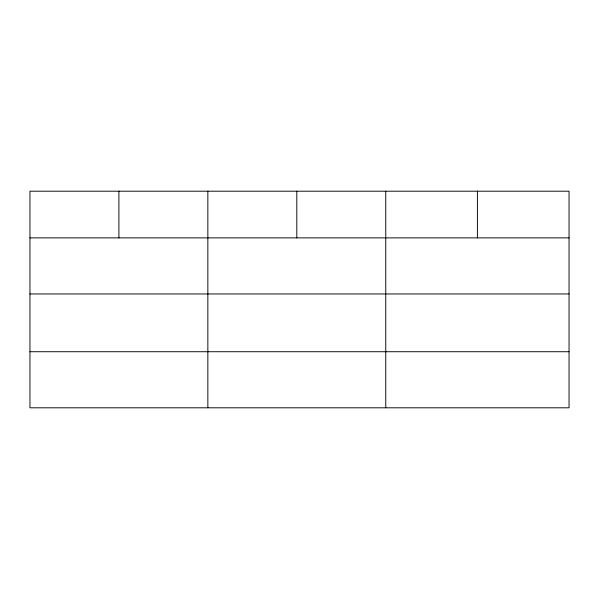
<?xml version="1.0" encoding="UTF-8"?>
<svg xmlns="http://www.w3.org/2000/svg" width="599" height="599" viewBox="0 0 599 599"><rect width="100%" height="100%" fill="white"/><g stroke="black" fill="none" stroke-linecap="round" stroke-linejoin="round"><path stroke-width="0.9" d="M569.05 293.952L569.05 191.201L29.95 191.201L29.95 407.799L569.05 407.799L569.05 293.952L29.95 293.952M29.95 237.878L569.05 237.878M29.95 351.725L569.05 351.725M477.403 191.201L477.403 237.878M385.756 191.201L385.756 407.799M296.805 191.201L296.805 237.878M207.853 191.201L207.853 407.799M118.902 191.201L118.902 237.878"/></g></svg>
